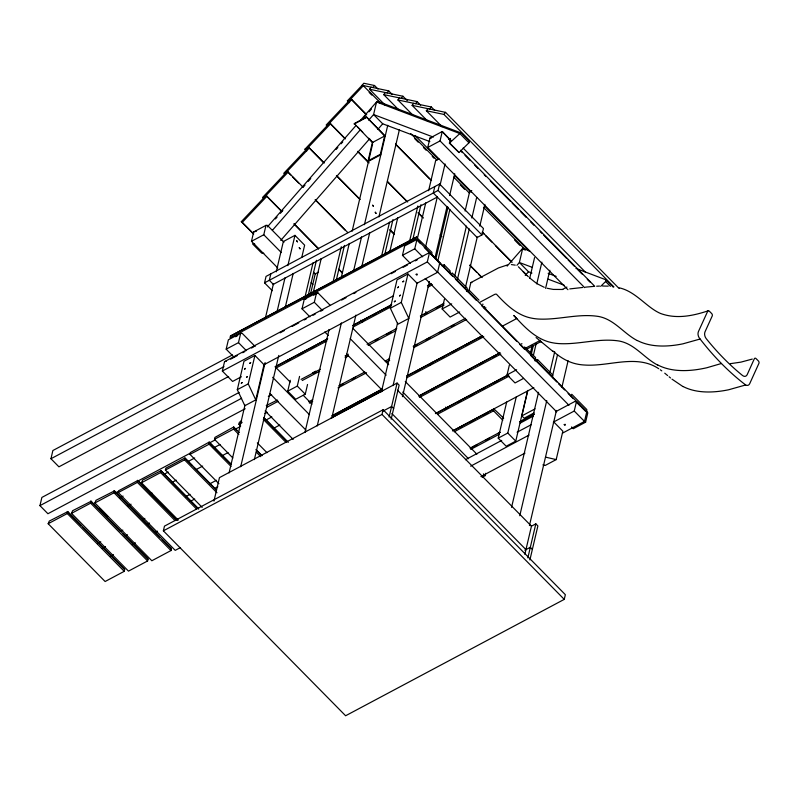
<?xml version="1.0" encoding="UTF-8"?>
<svg xmlns="http://www.w3.org/2000/svg" width="799" height="799" viewBox="0 0 799 799"><rect width="100%" height="100%" fill="white"/><g stroke="black" fill="none" stroke-linecap="round" stroke-linejoin="round"><path stroke-width="1.2" d="M245.183 408.728L47.92 513.727L39.95 505.637L41.878 497.427L239.131 392.429M228.634 376.489L58.926 466.826L50.956 458.736L52.874 450.526L232.499 354.906M48.17 523.725L49.268 521.088L67.735 511.66L124.684 569.457L124.245 571.325L105.118 581.512L48.17 523.725L67.296 513.537L67.735 511.66M71.53 513.338L72.629 510.701L91.106 501.273L148.055 559.07L147.615 560.948L128.479 571.125L71.53 513.338L90.657 503.15L91.106 501.273M94.891 502.951L95.99 500.314L114.467 490.896L171.415 548.683L170.976 550.561L151.84 560.748L94.891 502.951L114.027 492.763L114.467 490.896M180.524 547.535L175.211 550.361L118.262 492.564L118.701 490.696L137.828 480.509L177.258 520.519M118.262 492.564L137.388 482.386L137.828 480.509M178.277 520.109L141.483 482.766L142.582 480.129L161.058 470.711L198.731 508.943M141.483 482.766L160.609 472.589L161.058 470.711M202.197 507.385L165.393 470.042L165.832 468.164L184.969 457.977L216.509 489.987M163.376 530.826L164.474 526.132L383.111 409.747L565.352 594.686L564.254 599.37L345.617 715.754L163.376 530.826L382.012 414.441L383.111 409.747M165.393 470.042L184.529 459.854L184.969 457.977M218.906 483.715L189.992 454.381L190.442 452.504L209.128 442.137L231.47 464.549M234.067 357.183L226.177 349.183L228.384 339.805L240.679 333.253L242.097 333.243L255.191 346.536M277.772 267.975L251.485 241.298L253.683 231.92L265.987 225.368L267.395 225.358L283.995 242.197M416.299 237.093L230.462 336.029L230.022 337.907L415.86 238.971L416.299 237.093L431.899 252.344L431.81 255.161M241.408 376.748L232.589 381.443L222.342 371.036L224.539 361.657L429.512 252.544L439.76 262.951L437.562 272.329L416.629 283.475M189.992 454.381L209.128 444.194L209.568 442.316M232.859 457.977L214.462 439.3L214.901 437.423L233.598 427.066L239.291 432.579M226.177 349.183L238.482 342.641L240.679 333.253M251.485 241.298L263.78 234.756L265.987 225.368M237.313 389.692L243.975 361.278L254.911 355.465L264.02 364.714L255.77 399.89L244.834 405.712L237.313 389.692L248.239 383.87L254.911 355.465M272.269 290.696L264.539 282.836L266.047 276.394L439.59 184.01L483.445 228.504L481.927 234.956L477.143 237.503L433.298 192.998L434.806 186.557M213.952 501.073L219.455 477.622L397.093 383.061L399.14 385.138L391.17 419.145M214.462 439.3L233.588 429.123L234.027 427.245M270.831 273.847L269.313 280.289L273.618 284.654M240.679 426.007L238.921 424.229L239.36 422.351L241.248 420.933M229.073 472.918L244.983 405.083M265.438 317.852L273.398 283.935M276.244 271.82L283.345 241.538L294.961 235.355L304.639 245.173L301.802 257.288M240.689 466.736L265.128 362.556M277.053 311.67L285.013 277.752M287.85 265.638L294.961 235.355M285.243 307.375L293.203 273.408M254.352 459.605L278.781 355.415M309.902 316.813L302.022 308.813L304.219 299.435L316.514 292.883L317.932 292.863L330.157 305.278M305.058 296.829L313.018 262.861M308.184 295.5L316.434 260.314M307.535 384.489L305.268 394.167L295.7 399.26L287.73 391.17L290.287 380.284M310.701 293.243L315.235 273.897L318.421 272.199M313.258 292.464L321.218 258.496M366.551 117.034L384.669 135.99L380.374 154.287L380.833 154.746L368.529 161.298L368.079 160.829L372.364 142.542L354.257 123.575L366.551 117.034L385.228 135.99M302.022 308.813L314.317 302.262L316.514 292.883M287.73 391.17L297.298 386.077L299.565 376.399M333.063 281.917L341.323 246.731M336.199 280.589L344.449 245.403M304.928 432.499L329.098 329.448M341.323 277.313L349.283 243.365M352.129 231.241L372.604 143.95M317.223 425.947L341.393 322.896M353.617 270.771L361.577 236.824M364.424 224.699L387.745 125.283M361.767 266.636L369.727 232.669M331.735 418.167L355.905 315.116M378.946 216.919L399.42 129.618M381.572 256.089L389.542 222.122M384.709 254.761L392.958 219.585M389.772 251.725L397.742 217.757M410.336 263.35L402.456 255.35L404.654 245.962L416.958 239.42L587.804 412.793L585.607 422.182L573.302 428.723L571.555 426.946M567.949 289.717L427.755 147.465L429.962 138.077L442.256 131.535L451.016 140.424M407.949 273.997L401.288 302.402L408.818 318.421L397.882 324.234L390.361 308.224L397.023 279.81L407.949 273.997L417.068 283.236M409.587 241.178L417.837 206.002M412.723 239.85L420.973 204.674M402.456 255.35L414.751 248.799L416.958 239.42L416.998 240.129M427.755 147.465L440.059 140.914L442.256 131.535L450.167 140.225M381.433 391.81L397.632 322.756M417.517 237.962L425.757 202.826M428.604 190.711L435.705 160.429L438.871 158.741M264.539 282.836L438.082 190.462L439.59 184.01M360.129 120.779L376.549 101.982L378.077 101.473L461.363 133.053L469.333 141.143L468.943 142.801L459.055 152.549L449.408 143.151L450.506 138.457L448.629 139.455M393.048 385.627L417.198 282.656M425.438 247.53L437.373 196.644M439.929 185.748L445.043 163.935M389.113 417.068L397.093 383.061M222.342 371.036L427.315 261.922L429.512 252.544L429.562 253.253M402.446 396.664L429.443 281.578M434.836 258.566L447.06 206.472M449.617 195.565L454.731 173.763M435.785 259.355L448.019 207.191M437.662 261.543L449.897 209.378M443.625 267.146L444.174 264.799L450.127 270.841L450.037 273.648M459.685 311.97L450.117 317.063L442.147 308.963L444.414 299.295M465.108 211.046L469.642 191.7L471.77 190.571M451.175 274.806L452.174 272.918L467.215 288.179L467.115 290.986M454.751 275.875L466.416 226.137M457.378 279.7L469.293 228.923M471.839 218.047L476.663 197.493M465.348 287.79L477.263 237.013M479.809 226.137L484.913 204.374M468.254 292.144L469.263 290.257L479.01 300.154M469.073 290.177L470.781 282.896A1.778 0.909 62 0 1 471.879 282.656M445.143 409.517L445.702 407.11M482.816 304.019L482.936 304.719M484.204 308.324L484.643 306.446M485.343 309.483L485.782 307.605M454.202 431.79L493.562 410.836L494.002 408.958L503.65 418.177M523.545 378.416L515.035 382.941L507.065 374.851L509.333 365.183M529.747 278.142L534.571 257.588M482.097 477.283L485.173 475.645L485.722 473.298M527.62 390.591L515.764 441.138L506.196 446.232L498.226 438.142L506.686 402.027M521.997 343.78L521.437 343.78M536.768 283.925L541.872 262.162M498.226 438.142L507.784 433.048L516.254 396.943M530.276 353.677L532.264 345.208M545.587 288.389L549.842 270.252M531.175 354.656L533.173 346.167M533.342 355.625L536.189 343.5M534.032 412.933L524.124 418.207L521.847 415.899L527.819 390.421M535.46 360.339L535.55 357.533L524.563 346.966M536.598 361.498L537.607 359.61L552.638 374.871L552.548 377.677M511.56 507.365L538.556 392.279M549.862 372.394L554.696 351.77M519.769 515.715L546.756 400.629M552.439 376.399L557.552 354.596M529.447 525.542L556.444 410.456M561.837 387.435L568.089 360.788M524.853 554.316L531.455 526.171L535.829 523.844L537.877 525.922L529.897 559.929M527.849 557.852L535.829 523.844M570.766 396.174L571.774 394.287L586.806 409.547L586.716 412.354M542.881 464.868L545.268 465.418L556.194 459.595L562.856 431.19L553.747 421.942M553.308 422.172L574.241 411.026L576.449 401.647L575.35 401.208L555.565 411.735M600.678 286.372L605.632 281.508L606.022 279.84L575.939 268.444M562.456 433.168L584.498 421.433L586.696 412.054L576.449 401.647M385.288 105.238L369.518 89.238L371.136 87.181M372.893 87.55L374.521 85.503L378.017 89.059M398.621 109.723L383.72 94.612L385.348 92.554M387.106 92.924L388.723 90.876L392.229 94.432M412.823 115.096L397.932 99.985L399.55 97.927M401.308 98.297L402.936 96.25L407.31 100.694M427.904 121.358L412.134 105.358L413.762 103.301M415.52 103.67L417.138 101.623L420.644 105.178M442.117 126.731L426.346 110.731L427.964 108.684M429.722 109.054L431.35 106.996L434.856 110.552M426.346 110.731L443.934 114.427L445.552 112.369L619.035 288.419M267.345 226.976L356.024 125.473M275.445 218.956L277.083 217.068M280.369 213.313L282.836 210.497M303.36 186.996L304.998 185.118M308.284 181.363L310.751 178.537M336.199 149.403L337.847 147.525M341.123 143.77L342.771 141.892M364.114 117.453L365.762 115.575M369.038 111.81L371.505 108.994M507.125 266.127L522.726 248.269L529.667 250.896M272.439 230.252L360.549 129.488M368.699 120.16L373.592 114.557L376.549 101.982L459.834 133.553L468.943 142.801M280.739 240.429L369.657 138.736M377.817 129.408L382.711 123.805L429.852 141.583M429.652 365.143L432.099 362.337M516.943 265.308L519.39 262.511L522.726 248.269L524.324 249.887M525.243 275.485L528.499 271.75L531.954 273.058M349.143 102.642L347.385 100.864L362.476 84.894L380.094 102.462M363.455 85.573L326.172 125.024L327.151 125.703M306.716 150.961L304.958 149.183L351.81 99.605L366.701 114.716M345.488 138.876L330.596 123.765L283.745 173.343L284.724 174.022M324.274 163.036L309.383 147.925L262.531 197.503L263.51 198.182M253.583 234.117L241.318 221.673L288.159 172.085L303.061 187.196M241.318 221.673L242.297 222.342L266.946 196.244L281.847 211.355M449.408 143.151L459.834 133.553L461.363 133.053M354.147 124.045L366.441 117.503M372.364 142.542L384.669 135.99M368.079 160.829L380.374 154.287M273.308 284.334L437.283 197.053M416.868 237.093L230.462 336.029M235.535 336.729L237.722 335.57M313.558 295.191L317.932 292.863M230.621 359.16L237.213 355.645M242.706 352.719L244.903 351.55M251.505 348.044L253.702 346.866M280.079 332.823L284.474 330.486M292.164 326.392L298.766 322.876M304.259 319.96L306.456 318.781M313.048 315.275L315.245 314.107M320.749 311.181L322.946 310.012M341.632 300.064L346.027 297.717M353.717 293.623L355.915 292.454M391.091 273.737L395.485 271.39M403.175 267.295L407.58 264.958M415.27 260.864L417.468 259.695M50.956 458.736L223.97 366.631M442.067 265.927L444.174 264.799M263.45 365.013L393.478 295.79M275.146 366.751L327.71 338.766M353.198 325.193L391.71 304.699M428.024 285.363L431.33 283.605M276.764 366.002L327.35 339.076M352.639 325.612L391.13 305.128M427.415 285.812L430.721 284.054M286.132 361.318L290.526 358.971M298.227 354.876L302.621 352.529M311.42 347.855L314.726 346.097M323.515 341.413L326.821 339.655M360.908 321.508L364.204 319.75M373.003 315.066L376.299 313.318M385.098 308.634L388.394 306.876M276.324 367.88L326.911 340.953M353.308 326.901L390.691 307.006M428.074 287.101L432.479 284.754M390.361 308.224L401.288 302.402M39.95 505.637L241.618 398.292M471.06 282.476L498.506 267.925L507.425 264.928M268.324 396.404L271.63 394.646M312.399 372.943L315.705 371.185M301.073 379.375L320.249 369.288M345.058 355.964L348.354 354.207M367.051 344.259L396.743 328.449M420.314 316.024L444.024 303.28M466.496 291.435L468.693 290.267M313.108 373.383L316.414 371.625M374.691 340.604L377.987 338.846M386.786 334.162L391.19 331.825M424.179 314.257L427.475 312.509M436.274 307.825L440.668 305.478M302.212 380.534L319.8 371.165M345.098 357.702L348.394 355.945M368.189 345.408L395.685 330.776M420.973 317.313L444.064 305.018M442.147 308.963L451.705 303.88M266.257 405.572L277.423 400.039M266.576 407.46L278.272 401.228M241.138 421.403L241.688 421.113M238.921 424.229L242.117 422.531M115.076 493.193L118.382 491.425M138.217 480.868L190.012 453.293M208.749 443.325L215.36 439.81M235.196 429.243L239.6 426.896M264.948 413.403L267.156 412.234M480.039 302.182L494.461 294.501A4.464 1.928 -44.6 0 1 496.579 294.322C506.366 304.938 517.622 315.815 532.444 318.302A149.543 64.719 -44.6 0 0 538.935 319.061C558.91 320.029 578.756 313.218 598.691 316.494C614.331 319.41 623.759 333.582 637.272 340.594M119.77 497.877L123.076 496.119M163.845 474.416L168.249 472.069M188.085 461.502L194.696 457.987M213.433 448.009L220.045 444.494M265.228 420.444L271.84 416.918M308.734 401.847L312.659 399.64M339.046 385.597L364.823 371.994M385.238 361.008L389.632 358.671M413.203 346.237L465.507 318.282M340.094 385.458L343.39 383.7M352.189 379.016L355.485 377.258M414.871 345.647L417.068 344.479M425.867 339.795L430.262 337.448M439.06 332.774L442.366 331.016M451.155 326.332L454.461 324.574M309.403 403.145L312.699 401.388M337.987 387.924L366.581 372.704M386.376 362.167L389.672 360.409M413.862 347.535L466.646 319.43M127.74 505.967L131.046 504.209M149.783 494.231L151.98 493.063M171.815 482.506L176.229 480.159M196.065 469.592L202.676 466.077M221.413 456.109L228.025 452.584M273.198 428.534L279.81 425.018M562.706 289.308L566.93 287.061M331.945 415.81L382.521 388.883M406.721 376.009L482.596 335.61M332.424 415.68L381.902 389.333M407.2 375.87L481.977 336.069M341.782 410.986L345.088 409.228M353.877 404.544L358.282 402.207M365.972 398.112L370.376 395.765M379.175 391.081L382.471 389.323M415.46 371.765L419.865 369.428M428.654 364.743L431.959 362.986M440.748 358.302L444.054 356.544M452.853 351.86L456.149 350.112M464.948 345.428L469.343 343.081M478.142 338.396L481.437 336.639M501.822 326.461L515.994 318.911A1.798 0.779 -44.6 0 1 517.013 318.831C526.821 329.528 538.186 340.364 553.078 342.871A152.16 65.858 -44.6 0 0 559.68 343.64C579.615 344.639 599.41 337.827 619.305 341.053C634.875 343.989 644.244 358.152 657.717 365.103M330.886 418.137L382.561 390.621M406.761 377.747L483.735 336.769M97.468 543.61L100.774 541.852M120.609 531.295L122.806 530.127M142.651 519.56L144.849 518.391M185.628 496.688L190.032 494.341M209.867 483.775L216.479 480.259M102.152 548.304L105.458 546.546M125.293 535.979L127.5 534.811M147.336 524.254L149.533 523.075M190.312 501.373L194.716 499.025M214.551 488.469L217.857 486.711M110.122 556.394L113.428 554.636M132.165 544.658L135.47 542.901M155.306 532.344L157.513 531.165M382.821 411.185L391.59 406.511L393.647 408.599M419.405 395.685L499.675 352.948M418.786 396.134L500.154 352.818M419.355 396.124L421.552 394.956M430.351 390.272L433.647 388.514M442.446 383.84L445.742 382.082M454.541 377.398L458.936 375.051M467.735 370.376L471.03 368.619M479.829 363.935L483.125 362.177M491.924 357.493L495.23 355.735M419.445 397.423L500.823 354.107M525.582 348.174L540.024 340.494A4.724 2.047 -44.6 0 1 540.573 340.264M526.751 349.123L540.963 341.553M507.065 374.851L516.633 369.757M435.395 413.612L507.964 374.971M436.973 412.883L508.444 374.841M534.841 360.788L537.038 359.62M444.134 409.368L448.529 407.031M457.328 402.346L460.623 400.589M469.422 395.904L472.728 394.147M481.517 389.463L484.823 387.705M493.622 383.031L498.017 380.684M535.4 360.778L537.607 359.61M437.632 414.182L509.103 376.129M452.474 430.941L533.852 387.625M453.552 430.491L494.002 408.958M459.585 427.575L461.772 426.416M470.511 421.762L473.797 420.014M482.536 415.36L488.009 412.444M521.847 415.899L535.06 408.868M470.042 448.149L499.735 432.339M519.52 421.802L533.822 414.192M472.808 446.971L477.203 444.634M486.002 439.949L489.298 438.192M498.097 433.507L500.294 432.339M521.188 421.213L534.381 414.192M470.701 449.438L499.295 434.217M520.189 423.1L533.382 416.069M465.437 459.715L501.712 440.409M517.103 432.209L531.385 424.609M470.651 466.177L529.058 435.085M480.908 476.574L524.983 453.113M524.843 550.211L530.326 547.295L532.374 549.372M708.244 310.791C692.034 316.204 675.954 319.131 660.543 313.478C646.701 307.585 635.784 291.395 619.235 287.83M721.437 363.495L706.865 367.74A192.429 83.276 -44.6 0 1 657.827 364.973M700.114 338.976A5.323 3.586 71.4 0 1 698.386 331.685L707.654 311.33A1.778 1.198 71.4 0 1 709.372 311.22L711.649 313.518A1.778 1.198 71.4 0 1 712.229 315.965L704.988 331.895A5.303 3.576 71.4 0 0 706.256 338.666A224.729 151.42 71.4 0 0 742.451 375.44A5.303 3.576 71.4 0 0 747.165 374.691L754.356 358.721A1.778 1.198 71.4 0 1 756.064 358.611L758.351 360.908A1.778 1.198 71.4 0 1 758.92 363.355L749.672 383.74A5.263 3.546 71.4 0 1 745.687 384.968L728.578 389.782A190.082 82.267 -44.6 0 1 683.025 386.476M752.298 359.071L740.933 362.127L730.316 363.675M253.683 231.92L256.469 231.171M304.219 299.435L306.077 298.936M224.539 361.657L226.397 361.158M582.681 287.47L569.737 288.918M585.417 287.161L593.827 286.392M562.806 289.478L553.298 289.418L547.085 288.259M596.673 286.212L599.52 286.082M429.962 138.077L431.37 138.067M511.39 264.579L515.235 265.138M602.556 286.022L608.219 286.152M254.711 244.025L252.564 243.885L261.682 253.133L263.82 253.273M374.521 85.503L363.755 83.246L362.137 85.293L388.723 90.876M369.518 89.238L402.936 96.25M383.72 94.612L417.138 101.623M397.932 99.985L431.35 106.996M412.134 105.358L445.552 112.369M545.497 457.118L556.194 459.595M433.388 137.108L373.592 114.557L382.711 123.805M532.034 267.275L519.39 262.511L528.499 271.75M548.134 273.348L556.184 276.384M548.054 279.131L564.144 285.203M544.259 287.32L537.308 283.825M438.671 262.501L439.76 262.951M171.415 548.683L162.217 539.615M148.055 559.07L123.086 533.992M124.684 569.457L83.076 527.49M682.945 386.566L671.989 379.145M658.726 368.699C636.404 353.817 609.098 366.791 584.578 365.023A149.283 64.609 -44.6 0 1 578.106 364.274C568.608 362.596 560.089 357.493 553.038 351.071M351.81 99.605L350.831 98.926L365.722 114.047M347.385 100.864L348.364 101.533M330.596 123.765L329.617 123.086L344.509 138.207M309.383 147.925L308.404 147.246L323.295 162.367M304.958 149.183L305.937 149.862M288.159 172.085L287.191 171.415L290.696 174.971M266.946 196.244L265.977 195.575L281.747 211.575M536.119 283.046L529.507 277.822M586.696 412.054L575.35 401.208M660.284 369.767L661.792 370.876M552.958 351.46L536.089 337.548M664.748 373.183L667.644 375.57M669.093 376.768L670.531 377.967M525.542 274.047L518.381 266.746M540.184 341.103L541.592 342.342M527.1 275.565L528.379 276.784M525.822 274.317L523.265 271.74L526.821 275.355M443.934 114.427L613.912 286.911M606.022 279.84L613.193 287.131M605.632 281.508L610.416 286.362M463.14 148.075L585.807 272.549M460.653 150.202L594.706 286.242M460.643 150.861L462.391 152.629M465.018 155.286L470.251 160.609M474.626 165.043L478.112 168.589M484.234 174.791L485.982 176.559M490.346 180.993L510.431 201.378M512.179 203.156L518.291 209.358M520.918 212.015L526.151 217.338M530.526 221.762L534.012 225.308M540.134 231.52L541.882 233.288M543.62 235.066L566.331 258.107M568.079 259.885L574.191 266.087M577.687 269.633L582.052 274.057M587.295 279.38L589.912 282.037M449.937 143.301L459.055 152.549M440.059 140.914L584.628 287.62M415.071 135.47L438.731 159.47M454.501 175.48L471.15 192.369M484.294 205.713L528.978 251.056M410.766 133.583L437.053 160.259M453.692 177.148L469.462 193.148M483.485 207.38L525.542 250.057M369.138 92.404L371.775 95.071M377.907 101.293L379.655 103.071M414.701 138.636L418.207 142.192M423.46 147.525L426.097 150.202M432.229 156.424L433.977 158.202M460.264 184.869L464.638 189.323M514.586 240L519.839 245.333M395.615 144.06L431.54 180.514M482.356 232.08L512.149 262.312M395.515 144.269L429.682 178.946M482.256 232.299L484.004 234.077M485.762 235.855L491.894 242.077M495.4 245.633L511.17 261.633M438.082 190.462L481.927 234.956M357.652 127.021L362.746 132.195M368.689 138.227L372.933 142.532M357.752 151.321L369.148 162.886M387.545 181.553L407.69 202.007M418.207 212.674L423.47 218.007M440.109 234.906L441.867 236.684M469.902 265.128L482.167 277.583M358.531 152.429L368.169 162.207M387.445 181.773L406.721 201.328M418.107 212.894L422.491 217.338M469.802 265.348L476.813 272.459M478.561 274.237L481.188 276.903M417.877 241.018L420.494 243.675M424.259 247.49L452.813 276.474M455.43 279.131L464.599 288.429M465.038 288.878L473.288 297.258M473.777 297.747L476.394 300.404M481.637 305.717L501.293 325.662M502.601 326.991L516.573 341.173M519.51 344.159L524.434 349.153M530.546 355.355L532.294 357.133M532.943 357.782L556.753 381.942M558.501 383.72L564.613 389.922M568.109 393.468L573.283 398.721M577.717 403.215L580.334 405.882M581.682 407.24L585.877 411.505M414.751 248.799L422.641 256.799M437.532 271.92L568.958 405.283M583.849 420.404L585.607 422.182M427.315 261.922L437.562 272.329M574.241 411.026L584.498 421.433M336.539 175.49L360.199 199.49M389.982 229.722L394.366 234.167M336.439 175.7L359.22 198.821M389.882 229.942L393.388 233.498M425.238 278.461L556.663 411.835M315.325 199.65L347.745 232.549M425.717 311.68L427.475 313.458M292.444 176.749L298.576 182.971M315.225 199.86L345.018 230.092M493.562 410.836L502.791 420.204M507.784 433.048L515.764 441.138M294.112 223.81L318.641 248.699M338.796 269.153L342.302 272.709M294.012 224.02L318.541 248.918M339.575 270.262L342.202 272.928M313.687 272.329L315.435 274.107M360.858 320.189L362.606 321.967M263.78 234.756L281.308 252.534M311.091 282.766L312.848 284.544M352.868 328.319L388.684 364.664M405.273 381.503L476.893 454.182M242.297 222.342L253.683 233.897M314.317 302.262L322.207 310.272M350.242 338.716L386.167 375.17M402.806 392.069L468.524 458.746M483.415 473.867L485.173 475.645M397.403 390.132L531.455 526.171M324.803 331.925L328.299 335.49M346.706 354.157L382.631 390.611M391.9 413.592L525.952 549.622M382.012 414.441L564.254 599.37M297.298 386.077L305.268 394.167M275.285 366.921L290.127 381.992M303.23 395.285L311.97 404.144M238.482 342.641L246.362 350.641M272.649 377.308L309.443 414.651M269.992 393.637L305.907 430.092M265.138 410.936L293.173 439.38M263.75 417.507L288.279 442.396M264.189 418.217L286.971 441.328M263.31 419.375L286.092 442.496M257.328 442.896L266.966 452.683M255.94 449.467L262.072 455.7M233.598 427.066L237.103 430.621M256.379 450.187L261.633 455.52M233.588 429.123L238.851 434.456M256.369 452.234L260.754 456.678M209.128 442.137L230.162 463.48M209.128 444.194L231.031 466.426M185.408 458.686L192.419 465.807M194.167 467.585L216.07 489.807M184.529 459.854L216.948 492.753M160.619 470.531L198.292 508.763M160.609 472.589L196.534 509.043M137.388 480.329L175.94 519.45M137.388 482.386L175.061 520.618M114.027 490.716L159.59 536.948M114.027 492.763L170.976 550.561M99.925 508.434L107.905 516.524M90.667 501.103L120.449 531.325M90.657 503.15L147.615 560.948M67.306 511.48L81.318 525.712M67.296 513.537L124.245 571.325M517.013 318.831L513.777 315.485L516.384 318.232M248.239 383.87L255.77 399.89M745.687 384.988A232.07 156.364 71.4 0 1 721.976 364.054L718.181 360.149A232.07 156.364 71.4 0 1 700.114 339.026L682.965 343.82A190.342 82.377 -44.6 0 1 637.352 340.504M296.659 240.709L297.458 241.807L296.659 240.709M299.255 247.7L300.044 248.799L299.255 247.7M372.654 205.243L373.453 206.342L372.654 205.243M375.25 212.234L376.039 213.333L375.25 212.234M241.318 383.22L242.187 382.551L241.318 383.22M244.614 369.148L245.443 368.419L244.614 369.148M246.511 377.378L247.34 376.649L246.511 377.378M249.817 363.305L250.636 362.576L249.817 363.305M394.366 301.752L395.185 301.023L394.366 301.752M397.662 287.68L398.491 286.951L397.662 287.68M399.56 295.91L400.389 295.181L399.56 295.91M402.866 281.837L403.735 281.168L402.866 281.837M416.169 274.297C416.838 276.554 418.416 273.138 416.169 274.297M564.244 424.559C564.913 426.816 566.491 423.4 564.244 424.559"/></g></svg>
